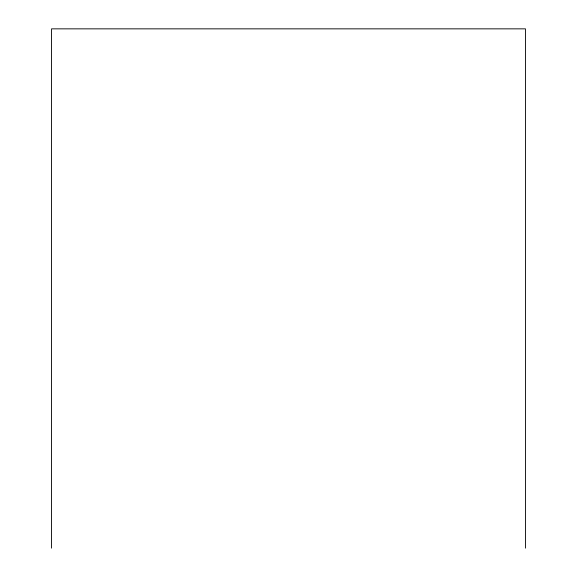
<?xml version="1.0" encoding="UTF-8"?>
<svg xmlns="http://www.w3.org/2000/svg" width="577" height="577" viewBox="0 0 577 577"><rect width="100%" height="100%" fill="white"/><g stroke="black" fill="none" stroke-linecap="round" stroke-linejoin="round"><path stroke-width="0.87" d="M525.445 548.15L525.445 28.85L51.555 28.85L51.555 548.15"/></g></svg>
